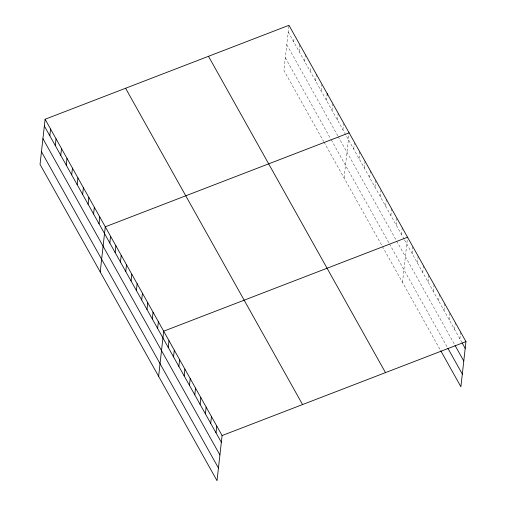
<?xml version="1.0" encoding="UTF-8"?>
<svg xmlns="http://www.w3.org/2000/svg" width="506" height="506" viewBox="0 0 506 506"><rect width="100%" height="100%" fill="white"/><g stroke="black" fill="none" stroke-linecap="round" stroke-linejoin="round"><path stroke-width="0.38" stroke-dasharray="2.53 1.9" d="M288.894 26.053L283.917 70.435L323.663 141.478M293.689 41.834L294.112 38.076M299.16 51.606L299.919 44.851M304.631 61.384L305.39 54.629M310.102 71.163L310.52 67.412M315.573 80.941L316.326 74.186M321.038 90.713L321.715 84.711M326.509 100.492L327.097 95.242M331.98 110.27L332.657 104.268M337.451 120.049L338.21 113.293M342.923 129.821L343.593 123.818M344.086 177.979L349.064 133.597M353.7 149.087L354.377 143.084M359.013 158.58L359.766 151.825M364.32 168.068L365.079 161.313M369.633 177.555L370.386 170.8M374.94 187.049L375.699 180.294M380.246 196.537L380.923 190.534M385.559 206.024L386.318 199.269M390.866 215.512L391.625 208.763M396.179 225.006L396.938 218.25M401.486 234.493L402.245 227.738M402.491 282.361L407.469 237.978M412.105 253.474L412.864 246.719M417.418 262.962L418.171 256.207M422.725 272.449L423.484 265.694M428.032 281.937L428.791 275.188M433.345 291.431L434.104 284.676M438.651 300.918L439.41 294.163M443.964 310.406L444.717 303.651M449.271 319.9L450.03 313.144M454.584 329.387L455.337 322.632M459.891 338.875L460.65 332.119M288.218 32.055L404.142 239.237M404.522 239.914L461.788 342.265M286.801 44.718L337.856 135.969M338.217 136.62L396.274 240.382M396.653 241.058L454.679 344.763M285.333 57.773L330.918 139.245M331.285 139.896L389.12 243.266M389.5 243.943L447.146 346.971M324.03 142.135L382.011 245.764M382.391 246.441L440.416 350.146"/><path stroke-width="0.76" d="M45.104 119.252L40.044 164.387L217.023 480.7L222.083 435.565L45.104 119.252L288.977 25.3L465.956 341.613L460.896 386.748L440.796 350.822M49.816 135.785L50.575 129.03M55.287 145.564L56.046 138.808M60.758 155.342L61.517 148.587M66.229 165.114L66.988 158.359M71.7 174.893L72.459 168.137M77.171 184.671L77.924 177.916M82.642 194.449L83.395 187.694M88.107 204.222L88.866 197.466M93.578 214L94.337 207.245M99.049 223.778L99.808 217.023M100.213 271.937L105.28 226.802L349.153 132.844M109.827 243.044L110.586 236.289M115.14 252.532L115.899 245.777M120.447 262.019L121.206 255.271M125.76 271.513L126.519 264.758M131.067 281.001L131.826 274.246M136.38 290.488L137.132 283.733M141.686 299.982L142.445 293.227M146.999 309.47L147.752 302.714M152.306 318.957L153.065 312.202M157.613 328.445L158.372 321.696M158.618 376.319L163.685 331.183L407.551 237.225M168.232 347.426L168.991 340.671M173.545 356.913L174.304 350.158M178.852 366.407L179.611 359.652M184.165 375.895L184.918 369.14M189.472 385.382L190.231 378.627M194.778 394.87L195.537 388.121M200.091 404.364L200.85 397.608M205.398 413.851L206.157 407.096M210.711 423.339L211.47 416.583M216.018 432.832L216.777 426.077M327.097 95.242L327.268 93.736M222.083 435.565L465.956 341.613M462.168 342.942L465.197 348.362M455.058 345.44L463.781 361.031M447.905 348.324L462.313 374.079M208.497 56.305L385.483 372.618M125.583 88.246L302.563 404.56M44.345 126.007L221.331 442.32M42.928 138.676L219.908 454.983M41.46 151.724L218.447 468.037"/></g></svg>
